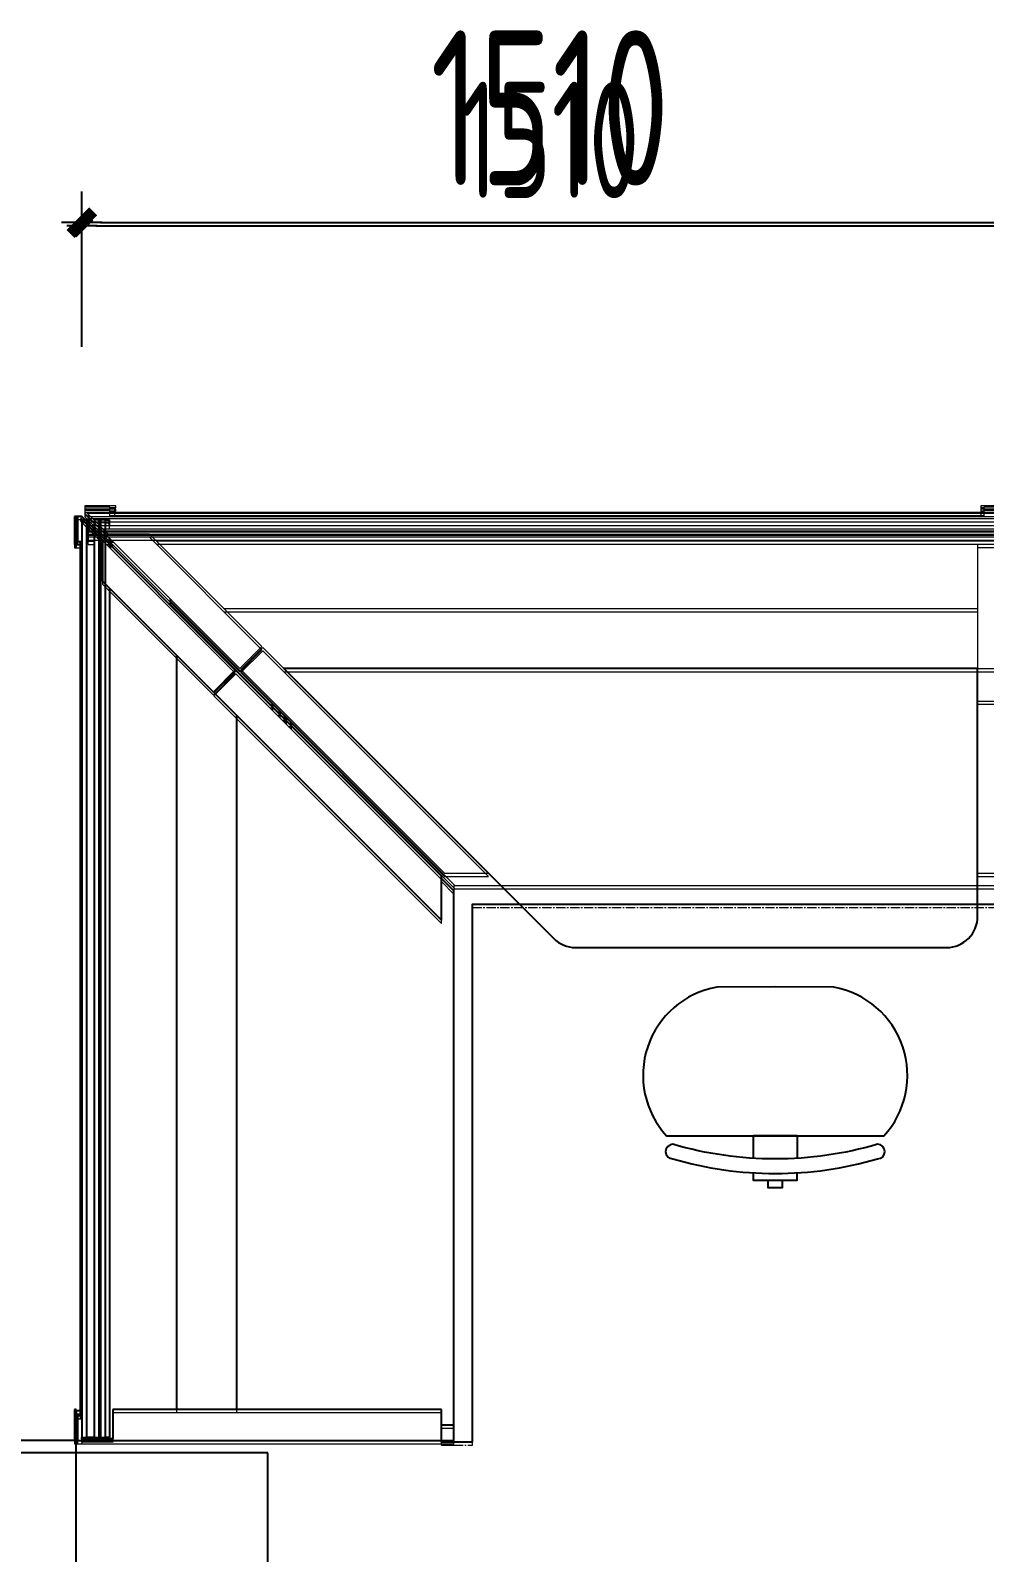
# Model space of a CAD drawing. Header units: millimetres. Extents: x -42850 to 60853, y 3819 to 26094.
# Drawn here: x 13691 to 15230, y 21441 to 23895 of the extents above; entities that cross this region are included whole.
import ezdxf

# ---------------------------------------------------------------- set-up
doc = ezdxf.new("R2010")
doc.units = ezdxf.units.MM
doc.header["$LTSCALE"] = 200
doc.linetypes.add('M-CENTER', pattern=[11.25, 7.5, -1.25, 1.25, -1.25])
for name, color, linetype, lineweight in [('A-01F（室内大堂部分防火隔断改墙体）$0$$0$LINES - NORMAL - 0_15pt', 3, 'Continuous', 20), ('A-01F（室内大堂部分防火隔断改墙体）$0$$1$LINES - CUT - 0_50pt', 5, 'Continuous', 50), ('FF-FINISH-墙体完成面', 20, 'M-CENTER', 13)]:
    doc.layers.add(name, color=color, linetype=linetype, lineweight=lineweight)
for name, color, linetype in [('A-DIM--土建尺寸', 44, 'Continuous'), ('A-WINDOW-窗', 12, 'Continuous'), ('全灰平面', 250, 'Continuous')]:
    doc.layers.add(name, color=color, linetype=linetype)
doc.styles.add('CCD-DIM', font='archs.shx', dxfattribs={"width": 0.75})
doc.dimstyles.new('CCD_DIM_100', dxfattribs={"dimscale": 100, "dimtxt": 2.5, "dimasz": 0.3, "dimexe": 0.5, "dimexo": 1.5, "dimgap": 0.6, "dimtad": 1, "dimdec": 0, "dimrnd": 5, "dimzin": 12, "dimdsep": 46, "dimtxsty": 'CCD-DIM', "dimblk": 'CCD_Dimension_Tick', "dimcen": 0.125, "dimclrd": 44, "dimclre": 44, "dimclrt": 50, "dimadec": 0, "dimazin": 0, "dimtfac": 1, "dimtdec": 0, "dimtix": 1, "dimtmove": 1, "dimatfit": 3, "dimldrblk": 'CCD_Leader_Dot', "dimfxl": 2, "dimfxlon": 1, "dimtvp": 1, "dimtolj": 1, "dimtzin": 0, "dimarcsym": 0})

# ---------------------------------------------------------------- blocks, each defined once
blk = doc.blocks.new('A-01F（室内大堂部分防火隔断改墙体）$0$$0$08 - GROUND CURTAIN SHADOW BOX - DOUBLE HEIGHT - 08-CURTAIN SHADOW BOX DOUBLE HEIGHT 45 LEFT-V24-GROUND FLOOR  PLAN_MNCHGCOLOR')
at = {"color": 0, "linetype": 'ByBlock', "lineweight": -2, "ltscale": 100}
for p, q in [((55, 12.1), (5, 12.1)), ((5, 12.1), (5, 10)), ((45, 10), (5, 10)), ((5, 10), (5, 7)), ((5, 7), (45, 7)), ((45, 7), (5, 7)), ((5, 7), (5, 0)), ((7.1, 2.1), (5, 0)), ((5, 0), (255, -250)), ((42.4, -33.2), (7.1, 2.1)), ((1490, 0), (10, 0)), ((10, 0), (10, -8)), ((45, 7), (45, 10)), ((45, 9.1), (55, 9.1)), ((53, 9.1), (45, 9.1)), ((45, 0), (45, 7)), ((45, 2.1), (1455, 2.1)), ((53, 2.1), (53, 9.1)), ((55, 9.1), (55, 12.1)), ((1495, 12.1), (1450, 12.1)), ((1450, 12.1), (1450, 9.1)), ((1450, 9.1), (1455, 9.1)), ((1455, 9.1), (1450, 9.1)), ((1450, 9.1), (1450, 2.1)), ((1495, 10), (1455, 10)), ((1455, 10), (1455, 7)), ((1455, 7), (1495, 7)), ((1495, 7), (1455, 7)), ((1455, 7), (1455, 0)), ((1490, -8), (1490, 0)), ((1490, 0), (1492, 0)), ((1495, 0), (1492, 0)), ((1492, 0), (1492, -50)), ((1495, 10), (1495, 12.1)), ((1495, 7), (1495, 10)), ((1495, 0), (1495, 7)), ((1495, -250), (1495, 0)), ((10, -8), (1490, -8)), ((10, -15), (10, -8)), ((1490, -20), (10, -20)), ((10, -20), (10, -28)), ((1490, -8), (1490, -20)), ((1490, -28), (1490, -20)), ((10, -28), (1490, -28)), ((10, -30), (10, -28)), ((1490, -30), (10, -30)), ((10, -30), (10, -38)), ((10, -38), (1490, -38)), ((10, -44.5), (10, -38)), ((10, -44.5), (20, -44.5)), ((27.8, -44.5), (30, -44.5)), ((39.5, -44.5), (49.5, -44.5)), ((108.9, -33.2), (42.4, -33.2)), ((44.5, -46.6), (51.6, -46.6)), ((290.4, -214.6), (108.9, -33.2)), ((1492, -44.5), (120.2, -44.5)), ((1490, -28), (1490, -30)), ((1490, -38), (1490, -30)), ((1492, -38), (1490, -38)), ((1490, -38), (1490, -44.5)), ((1492, -50), (1445, -50)), ((1445, -50), (1445, -250)), ((145, -140), (141.6, -140)), ((141.6, -140), (601.6, -600)), ((229.1, -153.4), (1445, -153.4)), ((255, -250), (290.4, -214.6)), ((291.8, -216.1), (256.4, -251.4)), ((655.7, -580), (291.8, -216.1)), ((272.7, -232.3), (274.1, -233.7)), ((256.4, -251.4), (585, -580)), ((325.7, -250), (1445, -250)), ((1445, -250), (1495, -250)), ((1495, -303), (1495, -250)), ((307.5, -308), (307.5, -305.9)), ((307.5, -308), (309.6, -308)), ((1495, -303), (1445, -303)), ((1445, -303), (1445, -580)), ((1495, -300), (1500, -300)), ((1495, -580), (1495, -303)), ((1495, -308), (1500, -308)), ((1500, -300), (1500, -308)), ((1500, -308), (1500, -320)), ((315, -320), (321.6, -320)), ((323, -328), (329.6, -328)), ((325, -330), (331.6, -330)), ((333, -338), (339.6, -338)), ((1495, -320), (1500, -320)), ((1495, -328), (1500, -328)), ((1495, -330), (1500, -330)), ((1497, -338), (1495, -338)), ((1497, -338), (1500, -338)), ((1497, -600), (1497, -338)), ((1500, -320), (1500, -328)), ((1500, -328), (1500, -330)), ((1500, -330), (1500, -338)), ((1500, -338), (1500, -346.6)), ((1497, -346.6), (1500, -346.6)), ((585, -580), (655.7, -580)), ((1445, -580), (1495, -580)), ((1495, -600), (1495, -580)), ((601.6, -600), (1495, -600)), ((1495, -600), (1497, -600))]:
    blk.add_line(p, q, dxfattribs=at)
blk = doc.blocks.new('A-01F（室内大堂部分防火隔断改墙体）$0$$0$08 - GROUND CURTAIN SHADOW BOX - DOUBLE HEIGHT - 08-CURTAIN SHADOW BOX DOUBLE HEIGHT 45-V244-GROUND FLOOR  PLAN_MNCHGCOLOR')
at = {"linetype": 'ByBlock', "lineweight": -2}
blk.add_hatch(color=0, dxfattribs=at).paths.add_polyline_path([(1197.2, -297.8), (1198.3, -297.8), (1198.3, -296.7)])
at = {"color": 0, "linetype": 'ByBlock', "lineweight": -2, "ltscale": 100}
for p, q in [((55, 12.1), (5, 12.1)), ((5, 12.1), (5, 10)), ((45, 10), (5, 10)), ((5, 10), (5, 7)), ((5, 7), (45, 7)), ((45, 7), (5, 7)), ((5, 7), (5, 0)), ((8, 0), (5, 0)), ((5, 0), (5, -580)), ((8, -50), (8, 0)), ((8, 0), (10, 0)), ((1490, 0), (10, 0)), ((10, 0), (10, -8)), ((45, 7), (45, 10)), ((45, 9.1), (55, 9.1)), ((53, 9.1), (45, 9.1)), ((45, 0), (45, 7)), ((45, 2.1), (1455, 2.1)), ((53, 2.1), (53, 9.1)), ((55, 9.1), (55, 12.1)), ((1247.5, -247.5), (1495, 0)), ((1495, 12.1), (1450, 12.1)), ((1450, 12.1), (1450, 9.1)), ((1450, 9.1), (1455, 9.1)), ((1455, 9.1), (1450, 9.1)), ((1450, 9.1), (1450, 2.1)), ((1495, 10), (1455, 10)), ((1455, 10), (1455, 7)), ((1455, 7), (1495, 7)), ((1495, 7), (1455, 7)), ((1455, 7), (1455, 0)), ((1492.9, 2.1), (1457.6, -33.2)), ((1490, -8), (1490, 0)), ((1495, 0), (1492.9, 2.1)), ((1495, 10), (1495, 12.1)), ((1495, 7), (1495, 10)), ((1495, 0), (1495, 7)), ((10, -8), (1490, -8)), ((10, -20), (10, -8)), ((1490, -20), (10, -20)), ((10, -20), (10, -28)), ((1490, -8), (1490, -15)), ((1490, -28), (1490, -20)), ((10, -38), (8, -38)), ((1379.8, -44.5), (8, -44.5)), ((10, -28), (1490, -28)), ((10, -30), (10, -28)), ((1490, -30), (10, -30)), ((10, -30), (10, -38)), ((10, -38), (1490, -38)), ((10, -44.5), (10, -38)), ((1391.1, -33.2), (1212.1, -212.2)), ((1457.6, -33.2), (1391.1, -33.2)), ((1448.4, -46.6), (1455.5, -46.6)), ((1450.5, -44.5), (1460.2, -44.5)), ((1470, -44.5), (1472.2, -44.5)), ((1480, -44.5), (1490, -44.5)), ((1490, -28), (1490, -30)), ((1490, -38), (1490, -30)), ((1490, -38), (1490, -44.5)), ((55, -50), (8, -50)), ((55, -580), (55, -50)), ((55, -153.4), (1270.9, -153.4)), ((1211.4, -212.9), (844.3, -580)), ((1246.8, -248.2), (1211.4, -212.9)), ((1212.1, -212.2), (1247.5, -247.5)), ((55, -250), (1174.3, -250)), ((915, -580), (1246.8, -248.2)), ((1187, -308), (1191.6, -308)), ((1191.6, -303.4), (1191.6, -308)), ((1197.2, -297.8), (1198.3, -297.8)), ((1198.3, -296.7), (1198.3, -297.8)), ((1157, -338), (1162.8, -338)), ((1165, -330), (1171.6, -330)), ((1167, -328), (1173.6, -328)), ((1175, -320), (1181.6, -320)), ((3, -580), (55, -580)), ((3, -580), (3, -600)), ((5, -580), (5, -600)), ((30, -600), (30, -580)), ((844.3, -580), (915, -580)), ((891.6, -600), (911.6, -580)), ((3, -600), (30, -600)), ((5, -600), (891.6, -600))]:
    blk.add_line(p, q, dxfattribs=at)
blk = doc.blocks.new('A-01F（室内大堂部分防火隔断改墙体）$0$A$C4AD97460_MNCHGCOLOR')
at = {"color": 0, "linetype": 'ByBlock', "lineweight": -2, "ltscale": 100}
for p, q in [((-725, 0), (-725, -1045)), ((725, 0), (-725, 0)), ((725, -1045), (725, 0)), ((-745, -310), (-745, -1045)), ((-745, -310), (745, -310)), ((745, -1045), (745, -310))]:
    blk.add_line(p, q, dxfattribs=at)
for centre, start, end in [((-745, -300), 270, 0), ((745, -300), 180, 270)]:
    blk.add_arc(centre, 745, start, end, dxfattribs=at)
blk = doc.blocks.new('SFWHFWQ_MNCHGCOLOR')
at = {"color": 0, "lineweight": -2, "ltscale": 100}
for p, q in [((1132104.5, -38116.3), (1132104.5, -38141.4)), ((1132154.7, -38116.3), (1132104.5, -38116.3))]:
    blk.add_line(p, q, dxfattribs=at)
at = {"color": 0, "lineweight": -2}
blk.add_lwpolyline([(1132104.5, -38116.3), (1132205, -38116.3), (1132254.1, -38116.3, 0.59094), (1132196.6, -37945.8), (1132129.6, -37945.3), (1132062.5, -37945.8, 0.591177), (1132005.1, -38116.3), (1132054.2, -38116.3), (1132104.5, -38116.3)], format="xyb", dxfattribs=at)
blk.add_lwpolyline([(1132246.9, -38125.9, -0.142857), (1132012.3, -38125.9, 1), (1132012.3, -38142.6, 0.142857), (1132246.9, -38142.6, 1)], format="xyb", close=True, dxfattribs=at)
at = {"color": 0, "lineweight": -2, "ltscale": 100}
blk.add_lwpolyline([(1132154.7, -38116.3), (1132154.7, -38141.9)], dxfattribs=at)
at = {"color": 0, "lineweight": -2}
for points in [[(1132104.5, -38158.7), (1132104.5, -38167), (1132154.7, -38167), (1132154.7, -38158.7)], [(1132121.2, -38167), (1132121.2, -38175.4), (1132138, -38175.4), (1132138, -38167)]]:
    blk.add_lwpolyline(points, dxfattribs=at)
blk = doc.blocks.new('CCD_Dimension_Tick')
at = {"color": 0, "linetype": 'ByBlock', "lineweight": -2}
for p, q in [((-1.091, 0), (0, 0)), ((0, 0), (1.091, 0))]:
    blk.add_line(p, q, dxfattribs=at)
at = {"color": 0, "linetype": 'Continuous', "lineweight": -2, "const_width": 0.608}
blk.add_lwpolyline([(-0.61, -0.61), (0.61, 0.61)], dxfattribs=at)
blk = doc.blocks.new('*D132')
at = {"layer": 'DEFPOINTS', "color": 0, "transparency": 16777216}
for p in [(1390908.6, -72697.1), (1389344, -74192.2), (1390909.7, -74192.2)]:
    blk.add_point(p, dxfattribs=at)
at = {"layer": '全灰平面', "color": 250, "lineweight": -2, "transparency": 16777216}
for p, q in [((1389544, -72697.1), (1389294, -72697.1)), ((1389344, -72727.1), (1389344, -74162.2)), ((1389544, -74192.2), (1389294, -74192.2))]:
    blk.add_line(p, q, dxfattribs=at)
at = {"layer": '全灰平面', "color": 250, "lineweight": -2, "transparency": 16777216, "xscale": 30, "yscale": 30, "zscale": 30}
for p, rotation in [((1389344, -72697.1), 90), ((1389344, -74192.2), 270)]:
    blk.add_blockref('CCD_Dimension_Tick', p, dxfattribs=dict(at, rotation=rotation))
at = {"layer": '全灰平面', "color": 250, "transparency": 16777216, "insert": (1389159, -73444.6), "char_height": 250, "attachment_point": 5, "rotation": 90, "style": 'CCD-DIM'}
blk.add_mtext('\\A1;1495', dxfattribs=at)
blk = doc.blocks.new('CCD_Leader_Dot')
at = {"color": 0, "linetype": 'ByBlock'}
blk.add_line((-5, 0), (-10, 0), dxfattribs=at)
at = {"color": 0, "linetype": 'ByBlock', "const_width": 5}
blk.add_lwpolyline([(-2.5, 0, 1), (2.5, 0, 1)], format="xyb", close=True, dxfattribs=at)
blk = doc.blocks.new('*D133')
at = {"layer": 'DEFPOINTS', "color": 0, "transparency": 16777216}
for p in [(1390909.7, -74192.2), (1389344, -75692.5), (1389887.1, -75692.5)]:
    blk.add_point(p, dxfattribs=at)
at = {"layer": '全灰平面', "color": 250, "lineweight": -2, "transparency": 16777216}
for p, q in [((1389544, -74192.2), (1389294, -74192.2)), ((1389344, -74222.2), (1389344, -75662.5)), ((1389544, -75692.5), (1389294, -75692.5))]:
    blk.add_line(p, q, dxfattribs=at)
at = {"layer": '全灰平面', "color": 250, "lineweight": -2, "transparency": 16777216, "xscale": 30, "yscale": 30, "zscale": 30}
for p, rotation in [((1389344, -74192.2), 90), ((1389344, -75692.5), 270)]:
    blk.add_blockref('CCD_Dimension_Tick', p, dxfattribs=dict(at, rotation=rotation))
at = {"layer": '全灰平面', "color": 250, "transparency": 16777216, "insert": (1389159, -74942.3), "char_height": 250, "attachment_point": 5, "rotation": 90, "style": 'CCD-DIM'}
blk.add_mtext('\\A1;1500', dxfattribs=at)
blk = doc.blocks.new('*D143')
at = {"layer": 'DEFPOINTS', "color": 0, "ltscale": 100, "transparency": 16777216}
for p in [(1390908.6, -72697.1), (1388592.3, -88647.5), (1391248.7, -88647.5)]:
    blk.add_point(p, dxfattribs=at)
at = {"layer": '全灰平面', "color": 250, "lineweight": -2, "ltscale": 100, "transparency": 16777216}
for p, q in [((1388792.3, -72697.1), (1388542.3, -72697.1)), ((1388592.3, -72727.1), (1388592.3, -88617.5)), ((1388792.3, -88647.5), (1388542.3, -88647.5))]:
    blk.add_line(p, q, dxfattribs=at)
at = {"layer": '全灰平面', "color": 250, "lineweight": -2, "ltscale": 100, "transparency": 16777216, "xscale": 30, "yscale": 30, "zscale": 30}
for p, rotation in [((1388592.3, -72697.1), 90), ((1388592.3, -88647.5), 270)]:
    blk.add_blockref('CCD_Dimension_Tick', p, dxfattribs=dict(at, rotation=rotation))
at = {"layer": '全灰平面', "color": 250, "ltscale": 100, "transparency": 16777216, "insert": (1388407.3, -80672.3), "char_height": 250, "attachment_point": 5, "rotation": 90, "style": 'CCD-DIM'}
blk.add_mtext('\\A1;15950', dxfattribs=at)
blk = doc.blocks.new('*D144')
at = {"layer": 'DEFPOINTS', "color": 0, "ltscale": 100, "transparency": 16777216}
for p in [(1392408.6, -72228.2), (1390898.6, -72707.2), (1392408.6, -75793.6)]:
    blk.add_point(p, dxfattribs=at)
at = {"layer": '全灰平面', "color": 250, "lineweight": -2, "ltscale": 100, "transparency": 16777216}
for p, q in [((1390898.6, -72428.2), (1390898.6, -72178.2)), ((1392408.6, -72428.2), (1392408.6, -72178.2)), ((1390928.6, -72228.2), (1392378.6, -72228.2))]:
    blk.add_line(p, q, dxfattribs=at)
at = {"layer": '全灰平面', "color": 250, "lineweight": -2, "ltscale": 100, "transparency": 16777216, "xscale": 30, "yscale": 30, "zscale": 30, "rotation": 180}
blk.add_blockref('CCD_Dimension_Tick', (1390898.6, -72228.2), dxfattribs=at)
at = {"layer": '全灰平面', "color": 250, "lineweight": -2, "ltscale": 100, "transparency": 16777216, "xscale": 30, "yscale": 30, "zscale": 30}
blk.add_blockref('CCD_Dimension_Tick', (1392408.6, -72228.2), dxfattribs=at)
at = {"layer": '全灰平面', "color": 250, "ltscale": 100, "transparency": 16777216, "insert": (1391653.6, -72043.2), "char_height": 250, "attachment_point": 5, "style": 'CCD-DIM'}
blk.add_mtext('\\A1;1510', dxfattribs=at)
blk = doc.blocks.new('*D130')
at = {"layer": 'DEFPOINTS', "color": 0, "ltscale": 100, "transparency": 16777216}
for p in [(1401398.6, -71657.3), (1390898.6, -72707.2), (1401398.6, -72707.1)]:
    blk.add_point(p, dxfattribs=at)
at = {"layer": '全灰平面', "color": 250, "lineweight": -2, "ltscale": 100, "transparency": 16777216}
for p, q in [((1390898.6, -71857.3), (1390898.6, -71607.3)), ((1401398.6, -71857.3), (1401398.6, -71607.3)), ((1390928.6, -71657.3), (1401368.6, -71657.3))]:
    blk.add_line(p, q, dxfattribs=at)
at = {"layer": '全灰平面', "color": 250, "lineweight": -2, "ltscale": 100, "transparency": 16777216, "xscale": 30, "yscale": 30, "zscale": 30, "rotation": 180}
blk.add_blockref('CCD_Dimension_Tick', (1390898.6, -71657.3), dxfattribs=at)
at = {"layer": '全灰平面', "color": 250, "lineweight": -2, "ltscale": 100, "transparency": 16777216, "xscale": 30, "yscale": 30, "zscale": 30}
blk.add_blockref('CCD_Dimension_Tick', (1401398.6, -71657.3), dxfattribs=at)
at = {"layer": '全灰平面', "color": 250, "ltscale": 100, "transparency": 16777216, "insert": (1396148.6, -71472.3), "char_height": 250, "attachment_point": 5, "style": 'CCD-DIM'}
blk.add_mtext('\\A1;10500', dxfattribs=at)
blk = doc.blocks.new('*D193')
at = {"layer": 'A-DIM--土建尺寸', "color": 44, "lineweight": -2, "ltscale": 100, "transparency": 16777216}
for p, q in [((6774.8, 81254.4), (6774.8, 81441.9)), ((17274.7, 81254.4), (17274.7, 81441.9)), ((6797.3, 81404.4), (17252.2, 81404.4))]:
    blk.add_line(p, q, dxfattribs=at)
at = {"layer": 'DEFPOINTS', "color": 0, "ltscale": 100, "transparency": 16777216}
for p in [(17274.7, 81404.4), (6774.8, 80354.5), (17274.7, 80354.5)]:
    blk.add_point(p, dxfattribs=at)
at = {"layer": 'A-DIM--土建尺寸', "color": 44, "lineweight": -2, "ltscale": 100, "transparency": 16777216, "xscale": 22.5, "yscale": 22.5, "zscale": 22.5, "rotation": 180}
blk.add_blockref('CCD_Dimension_Tick', (6774.8, 81404.4), dxfattribs=at)
at = {"layer": 'A-DIM--土建尺寸', "color": 44, "lineweight": -2, "ltscale": 100, "transparency": 16777216, "xscale": 22.5, "yscale": 22.5, "zscale": 22.5}
blk.add_blockref('CCD_Dimension_Tick', (17274.7, 81404.4), dxfattribs=at)
at = {"layer": 'A-DIM--土建尺寸', "color": 50, "ltscale": 100, "transparency": 16777216, "insert": (12024.8, 81543.1), "char_height": 187.5, "attachment_point": 5, "style": 'CCD-DIM'}
blk.add_mtext('\\A1;10500', dxfattribs=at)
blk = doc.blocks.new('*D202')
at = {"layer": 'A-DIM--土建尺寸', "color": 44, "lineweight": -2, "ltscale": 100, "transparency": 16777216}
for p, q in [((6774.8, 80683.4), (6774.8, 80870.9)), ((8284.8, 80683.4), (8284.8, 80870.9)), ((6797.3, 80833.4), (8262.3, 80833.4))]:
    blk.add_line(p, q, dxfattribs=at)
at = {"layer": 'DEFPOINTS', "color": 0, "ltscale": 100, "transparency": 16777216}
for p in [(8284.8, 80833.4), (6774.8, 80354.5), (8284.8, 77268)]:
    blk.add_point(p, dxfattribs=at)
at = {"layer": 'A-DIM--土建尺寸', "color": 44, "lineweight": -2, "ltscale": 100, "transparency": 16777216, "xscale": 22.5, "yscale": 22.5, "zscale": 22.5, "rotation": 180}
blk.add_blockref('CCD_Dimension_Tick', (6774.8, 80833.4), dxfattribs=at)
at = {"layer": 'A-DIM--土建尺寸', "color": 44, "lineweight": -2, "ltscale": 100, "transparency": 16777216, "xscale": 22.5, "yscale": 22.5, "zscale": 22.5}
blk.add_blockref('CCD_Dimension_Tick', (8284.8, 80833.4), dxfattribs=at)
at = {"layer": 'A-DIM--土建尺寸', "color": 50, "ltscale": 100, "transparency": 16777216, "insert": (7529.8, 80972.2), "char_height": 187.5, "attachment_point": 5, "style": 'CCD-DIM'}
blk.add_mtext('\\A1;1510', dxfattribs=at)
blk = doc.blocks.new('*D166')
at = {"layer": 'A-DIM--土建尺寸', "color": 44, "lineweight": -2, "ltscale": 100, "transparency": 16777216}
for p, q in [((13290.6, -9525.9), (13040.6, -9525.9)), ((13090.6, -9555.9), (13090.6, -25446.3)), ((13290.6, -25476.3), (13040.6, -25476.3))]:
    blk.add_line(p, q, dxfattribs=at)
at = {"layer": 'DEFPOINTS', "color": 0, "ltscale": 100, "transparency": 16777216}
for p in [(15406.9, -9525.9), (13090.6, -25476.3), (15747, -25476.3)]:
    blk.add_point(p, dxfattribs=at)
at = {"layer": 'A-DIM--土建尺寸', "color": 44, "lineweight": -2, "ltscale": 100, "transparency": 16777216, "xscale": 30, "yscale": 30, "zscale": 30}
for p, rotation in [((13090.6, -9525.9), 90), ((13090.6, -25476.3), 270)]:
    blk.add_blockref('CCD_Dimension_Tick', p, dxfattribs=dict(at, rotation=rotation))
at = {"layer": 'A-DIM--土建尺寸', "color": 50, "ltscale": 100, "transparency": 16777216, "insert": (12900.4, -17501.1), "char_height": 250, "attachment_point": 5, "rotation": 90, "style": 'CCD-DIM'}
blk.add_mtext('\\A1;15950', dxfattribs=at)
blk = doc.blocks.new('*D201')
at = {"layer": 'A-DIM--土建尺寸', "color": 44, "lineweight": -2, "transparency": 16777216}
for p, q in [((5370.1, 78869.5), (5182.6, 78869.5)), ((5220.1, 78847), (5220.1, 77391.6)), ((5370.1, 77369.1), (5182.6, 77369.1))]:
    blk.add_line(p, q, dxfattribs=at)
at = {"layer": 'DEFPOINTS', "color": 0, "transparency": 16777216}
for p in [(6785.8, 78869.5), (5220.1, 77369.1), (5763.2, 77369.1)]:
    blk.add_point(p, dxfattribs=at)
at = {"layer": 'A-DIM--土建尺寸', "color": 44, "lineweight": -2, "transparency": 16777216, "xscale": 22.5, "yscale": 22.5, "zscale": 22.5}
for p, rotation in [((5220.1, 78869.5), 90), ((5220.1, 77369.1), 270)]:
    blk.add_blockref('CCD_Dimension_Tick', p, dxfattribs=dict(at, rotation=rotation))
at = {"layer": 'A-DIM--土建尺寸', "color": 50, "transparency": 16777216, "insert": (5081.4, 78119.3), "char_height": 187.5, "attachment_point": 5, "rotation": 90, "style": 'CCD-DIM'}
blk.add_mtext('\\A1;1500', dxfattribs=at)
blk = doc.blocks.new('*D161')
at = {"layer": 'A-DIM--土建尺寸', "color": 44, "lineweight": -2, "transparency": 16777216}
for p, q in [((13992.3, -9525.9), (13804.8, -9525.9)), ((13842.3, -9548.4), (13842.3, -10998.4)), ((13992.3, -11020.9), (13804.8, -11020.9))]:
    blk.add_line(p, q, dxfattribs=at)
at = {"layer": 'DEFPOINTS', "color": 0, "transparency": 16777216}
for p in [(15406.9, -9525.9), (13842.3, -11020.9), (15408, -11020.9)]:
    blk.add_point(p, dxfattribs=at)
at = {"layer": 'A-DIM--土建尺寸', "color": 44, "lineweight": -2, "transparency": 16777216, "xscale": 22.5, "yscale": 22.5, "zscale": 22.5}
for p, rotation in [((13842.3, -9525.9), 90), ((13842.3, -11020.9), 270)]:
    blk.add_blockref('CCD_Dimension_Tick', p, dxfattribs=dict(at, rotation=rotation))
at = {"layer": 'A-DIM--土建尺寸', "color": 50, "transparency": 16777216, "insert": (13695.7, -10273.4), "char_height": 187.5, "attachment_point": 5, "rotation": 90, "style": 'CCD-DIM'}
blk.add_mtext('\\A1;1495', dxfattribs=at)
blk = doc.blocks.new('A-01F（室内大堂部分防火隔断改墙体）$0$$0$08 - Ground Curtain Shadow Box - Double Height - 08-Curtain Shadow Box Double Height 45-V244-GROUND FLOOR  PLAN')
at = {"layer": 'A-01F（室内大堂部分防火隔断改墙体）$0$$0$LINES - NORMAL - 0_15pt', "lineweight": 13}
blk.add_hatch(color=0, dxfattribs=at).paths.add_polyline_path([(1197.2, -297.8), (1198.3, -297.8), (1198.3, -296.7)])
at = {"layer": 'A-01F（室内大堂部分防火隔断改墙体）$0$$0$LINES - NORMAL - 0_15pt', "color": 0, "lineweight": 13}
for p, q in [((55, 12.1), (5, 12.1)), ((5, 12.1), (5, 10)), ((45, 10), (5, 10)), ((5, 10), (5, 7)), ((5, 7), (45, 7)), ((45, 7), (5, 7)), ((5, 7), (5, 0)), ((8, 0), (10, 0)), ((45, 7), (45, 10)), ((45, 9.1), (55, 9.1)), ((53, 9.1), (45, 9.1)), ((45, 0), (45, 7)), ((45, 2.1), (1455, 2.1)), ((53, 2.1), (53, 9.1)), ((55, 9.1), (55, 12.1)), ((1495, 12.1), (1450, 12.1)), ((1450, 12.1), (1450, 9.1)), ((1450, 9.1), (1455, 9.1)), ((1455, 9.1), (1450, 9.1)), ((1450, 9.1), (1450, 2.1)), ((1495, 10), (1455, 10)), ((1455, 10), (1455, 7)), ((1455, 7), (1495, 7)), ((1495, 7), (1455, 7)), ((1455, 7), (1455, 0)), ((1495, 10), (1495, 12.1)), ((1495, 7), (1495, 10)), ((1495, 0), (1495, 7)), ((10, -20), (10, -8)), ((1490, -8), (1490, -15)), ((10, -38), (8, -38)), ((1379.8, -44.5), (8, -44.5)), ((10, -30), (10, -28)), ((10, -44.5), (10, -38)), ((1448.4, -46.6), (1455.5, -46.6)), ((1450.5, -44.5), (1460.2, -44.5)), ((1470, -44.5), (1472.2, -44.5)), ((1480, -44.5), (1490, -44.5)), ((1490, -28), (1490, -30)), ((1490, -38), (1490, -44.5)), ((55, -153.4), (1270.9, -153.4)), ((55, -250), (1174.3, -250)), ((1187, -308), (1191.6, -308)), ((1191.6, -303.4), (1191.6, -308)), ((1197.2, -297.8), (1198.3, -297.8)), ((1198.3, -296.7), (1198.3, -297.8)), ((1157, -338), (1162.8, -338)), ((1165, -330), (1171.6, -330)), ((1167, -328), (1173.6, -328)), ((1175, -320), (1181.6, -320)), ((3, -580), (3, -600)), ((5, -580), (5, -600)), ((30, -600), (30, -580)), ((891.6, -600), (911.6, -580)), ((3, -600), (30, -600)), ((5, -600), (891.6, -600))]:
    blk.add_line(p, q, dxfattribs=at)
at = {"layer": 'A-01F（室内大堂部分防火隔断改墙体）$0$$1$LINES - CUT - 0_50pt', "color": 0, "lineweight": 20}
for p, q in [((8, 0), (5, 0)), ((5, 0), (5, -580)), ((8, -50), (8, 0)), ((1490, 0), (10, 0)), ((10, 0), (10, -8)), ((1247.5, -247.5), (1495, 0)), ((1492.9, 2.1), (1457.6, -33.2)), ((1490, -8), (1490, 0)), ((1495, 0), (1492.9, 2.1)), ((10, -8), (1490, -8)), ((1490, -20), (10, -20)), ((10, -20), (10, -28)), ((1490, -28), (1490, -20)), ((10, -28), (1490, -28)), ((1490, -30), (10, -30)), ((10, -30), (10, -38)), ((10, -38), (1490, -38)), ((1391.1, -33.2), (1212.1, -212.2)), ((1457.6, -33.2), (1391.1, -33.2)), ((1490, -38), (1490, -30)), ((55, -50), (8, -50)), ((55, -580), (55, -50)), ((1211.4, -212.9), (844.3, -580)), ((1246.8, -248.2), (1211.4, -212.9)), ((1212.1, -212.2), (1247.5, -247.5)), ((915, -580), (1246.8, -248.2)), ((3, -580), (55, -580)), ((844.3, -580), (915, -580))]:
    blk.add_line(p, q, dxfattribs=at)
blk = doc.blocks.new('A-01F（室内大堂部分防火隔断改墙体）$0$$0$08 - Ground Curtain Shadow Box - Double Height - 08-Curtain Shadow Box Double Height 45 Left-V24-GROUND FLOOR  PLAN')
at = {"layer": 'A-01F（室内大堂部分防火隔断改墙体）$0$$0$LINES - NORMAL - 0_15pt', "color": 0, "lineweight": 13}
for p, q in [((55, 12.1), (5, 12.1)), ((5, 12.1), (5, 10)), ((45, 10), (5, 10)), ((5, 10), (5, 7)), ((5, 7), (45, 7)), ((45, 7), (5, 7)), ((5, 7), (5, 0)), ((45, 7), (45, 10)), ((45, 9.1), (55, 9.1)), ((53, 9.1), (45, 9.1)), ((45, 0), (45, 7)), ((45, 2.1), (1455, 2.1)), ((53, 2.1), (53, 9.1)), ((55, 9.1), (55, 12.1)), ((1495, 12.1), (1450, 12.1)), ((1450, 12.1), (1450, 9.1)), ((1450, 9.1), (1455, 9.1)), ((1455, 9.1), (1450, 9.1)), ((1450, 9.1), (1450, 2.1)), ((1495, 10), (1455, 10)), ((1455, 10), (1455, 7)), ((1455, 7), (1495, 7)), ((1495, 7), (1455, 7)), ((1455, 7), (1455, 0)), ((1490, 0), (1492, 0)), ((1495, 10), (1495, 12.1)), ((1495, 7), (1495, 10)), ((1495, 0), (1495, 7)), ((10, -15), (10, -8)), ((1490, -8), (1490, -20)), ((10, -30), (10, -28)), ((10, -44.5), (10, -38)), ((10, -44.5), (20, -44.5)), ((27.8, -44.5), (30, -44.5)), ((39.5, -44.5), (49.5, -44.5)), ((44.5, -46.6), (51.6, -46.6)), ((1492, -44.5), (120.2, -44.5)), ((1490, -28), (1490, -30)), ((1492, -38), (1490, -38)), ((1490, -38), (1490, -44.5)), ((145, -140), (141.6, -140)), ((141.6, -140), (601.6, -600)), ((229.1, -153.4), (1445, -153.4)), ((272.7, -232.3), (274.1, -233.7)), ((325.7, -250), (1445, -250)), ((1495, -303), (1495, -250)), ((307.5, -308), (307.5, -305.9)), ((307.5, -308), (309.6, -308)), ((1495, -300), (1500, -300)), ((1495, -308), (1500, -308)), ((1500, -300), (1500, -308)), ((1500, -308), (1500, -320)), ((315, -320), (321.6, -320)), ((323, -328), (329.6, -328)), ((325, -330), (331.6, -330)), ((333, -338), (339.6, -338)), ((1495, -320), (1500, -320)), ((1495, -328), (1500, -328)), ((1495, -330), (1500, -330)), ((1497, -338), (1495, -338)), ((1497, -338), (1500, -338)), ((1497, -600), (1497, -338)), ((1500, -320), (1500, -328)), ((1500, -328), (1500, -330)), ((1500, -330), (1500, -338)), ((1500, -338), (1500, -346.6)), ((1497, -346.6), (1500, -346.6)), ((1495, -600), (1495, -580)), ((601.6, -600), (1495, -600)), ((1495, -600), (1497, -600))]:
    blk.add_line(p, q, dxfattribs=at)
at = {"layer": 'A-01F（室内大堂部分防火隔断改墙体）$0$$1$LINES - CUT - 0_50pt', "color": 0, "lineweight": 20}
for p, q in [((7.1, 2.1), (5, 0)), ((5, 0), (255, -250)), ((42.4, -33.2), (7.1, 2.1)), ((1490, 0), (10, 0)), ((10, 0), (10, -8)), ((1490, -8), (1490, 0)), ((1495, 0), (1492, 0)), ((1492, 0), (1492, -50)), ((1495, -250), (1495, 0)), ((10, -8), (1490, -8)), ((1490, -20), (10, -20)), ((10, -20), (10, -28)), ((1490, -28), (1490, -20)), ((10, -28), (1490, -28)), ((1490, -30), (10, -30)), ((10, -30), (10, -38)), ((10, -38), (1490, -38)), ((108.9, -33.2), (42.4, -33.2)), ((290.4, -214.6), (108.9, -33.2)), ((1490, -38), (1490, -30)), ((1492, -50), (1445, -50)), ((1445, -50), (1445, -250)), ((255, -250), (290.4, -214.6)), ((291.8, -216.1), (256.4, -251.4)), ((655.7, -580), (291.8, -216.1)), ((256.4, -251.4), (585, -580)), ((1445, -250), (1495, -250)), ((1495, -303), (1445, -303)), ((1445, -303), (1445, -580)), ((1495, -580), (1495, -303)), ((585, -580), (655.7, -580)), ((1445, -580), (1495, -580))]:
    blk.add_line(p, q, dxfattribs=at)
blk = doc.blocks.new('fewgwgwg')
at = {"layer": '全灰平面', "color": 250, "lineweight": 9}
for p, q in [((1391500.2, -73297.1), (1391498.6, -73297.1)), ((1391498.6, -73297.1), (1391498.6, -73305.6))]:
    blk.add_line(p, q, dxfattribs=at)
at = {"layer": '全灰平面', "color": 250, "ltscale": 100}
blk.add_lwpolyline([(1392343.6, -72947.1), (1391224.3, -72947.1), (1391659.7, -73382.5, 0.198912), (1391695, -73397.1), (1392293.6, -73397.1, 0.414214), (1392343.6, -73347.1)], format="xyb", close=True, dxfattribs=at)
at = {"layer": '全灰平面', "color": 250, "ltscale": 0.01}
blk.add_lwpolyline([(1391498.6, -74194.2), (1391528.6, -74194.2), (1391528.6, -73327.1), (1399473.3, -73327.1)], dxfattribs=at)
at = {"layer": '全灰平面', "color": 250}
blk.add_lwpolyline([(1390886.5, -74192.2), (1389886.5, -74192.5), (1389887.1, -75692.5), (1390887.1, -75692.2)], dxfattribs=at)
at = {"layer": '全灰平面', "color": 250, "lineweight": 13}
blk.add_blockref('A-01F（室内大堂部分防火隔断改墙体）$0$$0$08 - GROUND CURTAIN SHADOW BOX - DOUBLE HEIGHT - 08-CURTAIN SHADOW BOX DOUBLE HEIGHT 45 LEFT-V24-GROUND FLOOR  PLAN_MNCHGCOLOR', (1390898.6, -72697.1), dxfattribs=at)
at = {"layer": '全灰平面', "color": 250}
for name, p, rotation in [('A-01F（室内大堂部分防火隔断改墙体）$0$$0$08 - GROUND CURTAIN SHADOW BOX - DOUBLE HEIGHT - 08-CURTAIN SHADOW BOX DOUBLE HEIGHT 45-V244-GROUND FLOOR  PLAN_MNCHGCOLOR', (1390898.6, -74197.2), 89.99999999979366), ('A-01F（室内大堂部分防火隔断改墙体）$0$A$C4AD97460_MNCHGCOLOR', (1391198.6, -74937.1), 270.0000000002878)]:
    blk.add_blockref(name, p, dxfattribs=dict(at, rotation=rotation))
at = {"layer": '全灰平面', "color": 250, "xscale": 1.407250517513538, "yscale": 1.407250517513538, "zscale": 1.407250517513538}
blk.add_blockref('SFWHFWQ_MNCHGCOLOR', (-201172.9, -20061.7), dxfattribs=at)
at = {"layer": '全灰平面', "color": 250, "ltscale": 100}
for base, p2, picture, middle in [((1401398.6, -71657.3), (1401398.6, -72707.1), '*D130', (1396148.6, -71472.3)), ((1392408.6, -72228.2), (1392408.6, -75793.6), '*D144', (1391653.6, -72043.2))]:
    dim = blk.add_linear_dim(base=base, p1=(1390898.6, -72707.2), p2=p2, dimstyle='CCD_DIM_100', override={"dimclrd": 250, "dimclre": 250, "dimclrt": 250}, dxfattribs=at)
    dim.commit()
    dim.dimension.update_dxf_attribs({"geometry": picture, "text_midpoint": middle})
dim = blk.add_linear_dim(base=(1388592.3, -88647.5), p1=(1390908.6, -72697.1), p2=(1391248.7, -88647.5), angle=90, dimstyle='CCD_DIM_100', override={"dimclrd": 250, "dimclre": 250, "dimclrt": 250}, dxfattribs=at)
dim.commit()
dim.dimension.update_dxf_attribs({"geometry": '*D143', "text_midpoint": (1388407.3, -80672.3)})
at = {"layer": '全灰平面', "color": 250}
for base, p1, p2, picture, middle in [((1389344, -74192.2), (1390908.6, -72697.1), (1390909.7, -74192.2), '*D132', (1389159, -73444.6)), ((1389344, -75692.5), (1390909.7, -74192.2), (1389887.1, -75692.5), '*D133', (1389159, -74942.3))]:
    dim = blk.add_linear_dim(base=base, p1=p1, p2=p2, angle=90, dimstyle='CCD_DIM_100', override={"dimclrd": 250, "dimclre": 250, "dimclrt": 250}, dxfattribs=at)
    dim.commit()
    dim.dimension.update_dxf_attribs({"geometry": picture, "text_midpoint": middle})
blk = doc.blocks.new('HesiBlk_20260924172335122')
at = {"layer": 'A-01F（室内大堂部分防火隔断改墙体）$0$$0$LINES - NORMAL - 0_15pt', "lineweight": 9}
for p, q in [((7374.762, 79764.512), (7374.762, 79756.105)), ((7376.362, 79764.512), (7374.762, 79764.512))]:
    blk.add_line(p, q, dxfattribs=at)
at = {"layer": 'FF-FINISH-墙体完成面', "ltscale": 0.01}
blk.add_lwpolyline([(7374.762, 78867.505), (7404.762, 78867.505), (7404.762, 79734.512), (15349.431, 79734.512)], dxfattribs=at)
at = {"layer": 'A-WINDOW-窗', "rotation": 89.99999999979366}
blk.add_blockref('A-01F（室内大堂部分防火隔断改墙体）$0$$0$08 - Ground Curtain Shadow Box - Double Height - 08-Curtain Shadow Box Double Height 45-V244-GROUND FLOOR  PLAN', (6774.762, 78864.505), dxfattribs=at)
at = {"layer": 'A-WINDOW-窗', "lineweight": 13}
blk.add_blockref('A-01F（室内大堂部分防火隔断改墙体）$0$$0$08 - Ground Curtain Shadow Box - Double Height - 08-Curtain Shadow Box Double Height 45 Left-V24-GROUND FLOOR  PLAN', (6774.762, 80364.512), dxfattribs=at)
at = {"layer": '全灰平面', "linetype": 'ByBlock'}
blk.add_blockref('fewgwgwg', (-1384123.852, 153066.943), dxfattribs=at)
at = {"layer": 'A-DIM--土建尺寸', "color": 4, "ltscale": 100}
for base, p2, picture, middle in [((17274.746, 81404.391), (17274.746, 80354.512), '*D193', (12024.754, 81543.141)), ((8284.798, 80833.427), (8284.798, 77268.009), '*D202', (7529.78, 80972.177))]:
    dim = blk.add_linear_dim(base=base, p1=(6774.762, 80354.505), p2=p2, dimstyle='CCD_DIM_100', override={"dimscale": 75}, dxfattribs=at)
    dim.commit()
    dim.dimension.update_dxf_attribs({"geometry": picture, "text_midpoint": middle})
dim = blk.add_linear_dim(base=(4468.41, 64414.113), p1=(6784.762, 80364.512), p2=(7124.855, 64414.113), angle=90, dimstyle='CCD_DIM_100', dxfattribs=at)
dim.commit()
dim.dimension.update_dxf_attribs({"geometry": '*D166', "text_midpoint": (4278.201, 72389.312), "insert": (-8622.174, 89890.4)})
at = {"layer": 'A-DIM--土建尺寸'}
dim = blk.add_linear_dim(base=(5220.119, 78869.505), p1=(6784.762, 80364.512), p2=(6785.804, 78869.505), angle=90, dimstyle='CCD_DIM_100', override={"dimscale": 75}, dxfattribs=at)
dim.commit()
dim.dimension.update_dxf_attribs({"geometry": '*D161', "text_midpoint": (5073.556, 79617.009), "insert": (-8622.174, 89890.4)})
dim = blk.add_linear_dim(base=(5220.119, 77369.107), p1=(6785.804, 78869.505), p2=(5763.238, 77369.107), angle=90, dimstyle='CCD_DIM_100', override={"dimscale": 75}, dxfattribs=at)
dim.commit()
dim.dimension.update_dxf_attribs({"geometry": '*D201', "text_midpoint": (5081.369, 78119.306)})

msp = doc.modelspace()

# ---------------------------------------------------------------- block references
msp.add_blockref('HesiBlk_20260924172335122', (6999.4, -57253.6))

doc.saveas('drawing.dxf')
